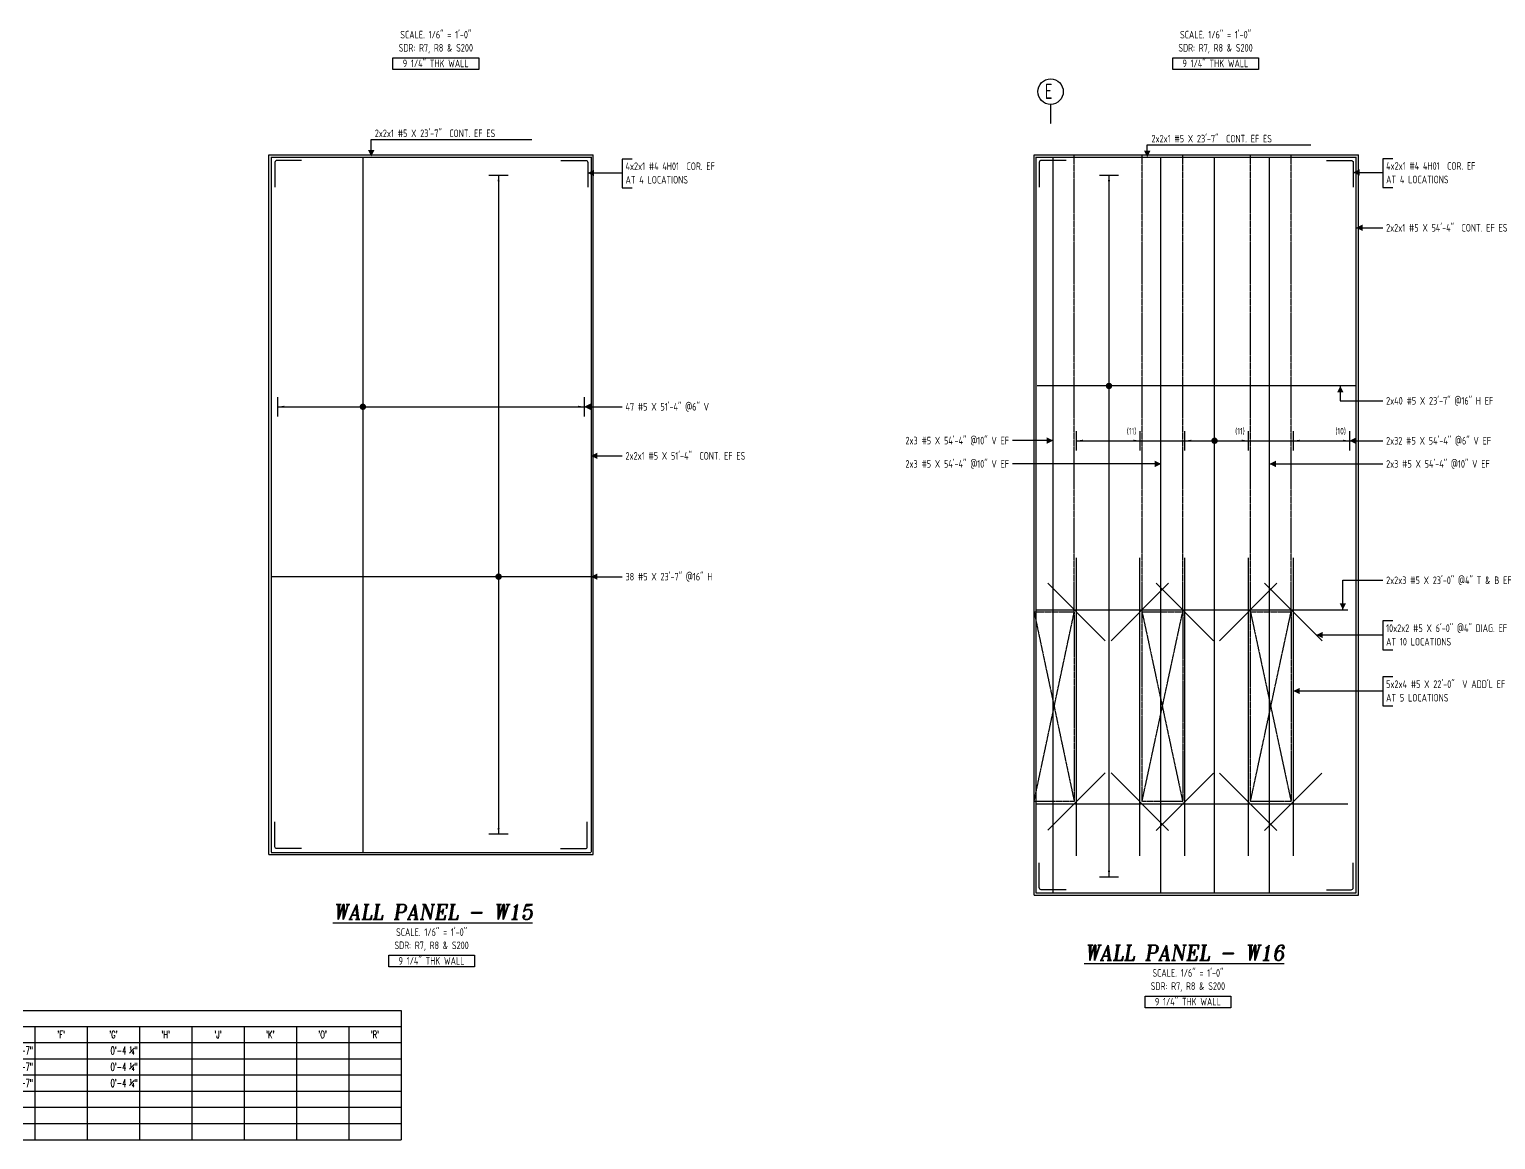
# Model space of a CAD drawing. Header units: inches. Extents: x -3675 to 25720, y -2273 to 5046.
# Drawn here: x 17031 to 18330, y -303 to 681 of the extents above; entities that cross this region are included whole.
import ezdxf
from ezdxf.enums import TextEntityAlignment as Align

# ---------------------------------------------------------------- set-up
doc = ezdxf.new("R2010")
doc.units = ezdxf.units.IN
doc.header["$LTSCALE"] = 0.025
doc.header["$MEASUREMENT"] = 0
doc.linetypes.add('HIDDEN', pattern=[6, 3, -3])
doc.linetypes.add('PHANTOM', pattern=[2.5, 1.25, -0.25, 0.25, -0.25, 0.25, -0.25])
doc.layers.get('0').update_dxf_attribs({"linetype": 'CONTINUOUS'})
for name, color, linetype in [('0-25TEXT', 7, 'CONTINUOUS'), ('0-35', 3, 'CONTINUOUS'), ('0-35TEXT', 3, 'CONTINUOUS'), ('0-50', 10, 'CONTINUOUS'), ('BAR-LBL', 2, 'CONTINUOUS'), ('BARLIST', 7, 'CONTINUOUS'), ('GRID', 8, 'PHANTOM'), ('hidden', 7, 'HIDDEN'), ('INTERMEDIATERANGELAY', 7, 'CONTINUOUS'), ('RANGELAY', 7, 'CONTINUOUS'), ('REBARS', 4, 'CONTINUOUS')]:
    doc.layers.add(name, color=color, linetype=linetype)
doc.styles.add('AR', font='ARCHQUIK.shx', dxfattribs={"width": 0.8})
doc.styles.add('ROMANS', font='romans.shx', dxfattribs={"width": 0.57})
doc.styles.add('ROMANT', font='romant')

# ---------------------------------------------------------------- blocks, each defined once
blk = doc.blocks.new('leadrblk')
blk.add_lwpolyline([(0, 0, 0, 1, 0), (1, 0, 1, 1, 0)], format="xyseb")
blk = doc.blocks.new('rendmark')
at = {"color": 4}
blk.add_line((0, -3), (0, 3), dxfattribs=at)
blk = doc.blocks.new('rarrow')
at = {"color": 7}
blk.add_solid([(2, -0.33), (2, 0.33), (0, 0)], dxfattribs=at)
blk = doc.blocks.new('*U469', base_point=(17987.3, -70.5))
at = {"layer": 'RANGELAY'}
blk.add_line((17987.3, -70.5), (17987.3, 551.5), dxfattribs=at)
at = {"layer": 'RANGELAY', "xscale": 2.834645669291339, "yscale": 2.834645669291339}
for name, p, rotation in [('rendmark', (17987.3, 551.5), 269.999996895974), ('rarrow', (17987.3, 551.5), 269.999996895974), ('rarrow', (17987.3, -70.5), 89.99999996644304), ('rendmark', (17987.3, -70.5), 89.99999996644304)]:
    blk.add_blockref(name, p, dxfattribs=dict(at, rotation=rotation))
blk = doc.blocks.new('VPM6F0DC')
at = {"const_width": 1}
blk.add_lwpolyline([(-0.5, 0, 1), (0.5, 0, 1)], format="xyb", close=True, dxfattribs=at)
blk = doc.blocks.new('*U690', base_point=(18206.5, 364.4))
at = {"layer": 'REBARS', "color": 0}
blk.add_lwpolyline([(18206.5, 364.7), (17923.5, 364.7)], dxfattribs=at)
blk = doc.blocks.new('*U470', base_point=(17958.2, -51.6))
at = {"layer": 'REBARS', "color": 0}
blk.add_lwpolyline([(17958.5, -51.6), (17958.5, 212.4)], dxfattribs=at)
blk = doc.blocks.new('*U487', base_point=(17958.5, 316.2))
at = {"layer": 'INTERMEDIATERANGELAY'}
for p, q in [((18014.5, 316.2), (18054.5, 316.2)), ((18110.5, 316.2), (18150.5, 316.2))]:
    blk.add_line(p, q, dxfattribs=at)
at = {"layer": 'RANGELAY'}
for p, q in [((17958.5, 316.2), (18014.5, 316.2)), ((18054.5, 316.2), (18110.5, 316.2)), ((18150.5, 316.2), (18200.1, 316.2))]:
    blk.add_line(p, q, dxfattribs=at)
at = {"layer": 'RANGELAY', "xscale": 2.834645669291339, "yscale": 2.834645669291339}
for name, p in [('rendmark', (17958.5, 316.2)), ('rendmark', (18054.5, 316.2)), ('rendmark', (18150.5, 316.2)), ('rarrow', (17958.5, 316.2)), ('rarrow', (18054.5, 316.2)), ('rarrow', (18150.5, 316.2))]:
    blk.add_blockref(name, p, dxfattribs=at)
at = {"layer": 'RANGELAY', "xscale": 2.834645669291339, "yscale": 2.834645669291339, "rotation": 179.999996929531}
for name, p in [('rendmark', (18014.5, 316.2)), ('rendmark', (18110.5, 316.2)), ('rendmark', (18200.1, 316.2)), ('rarrow', (18014.5, 316.2)), ('rarrow', (18110.5, 316.2)), ('rarrow', (18200.1, 316.2))]:
    blk.add_blockref(name, p, dxfattribs=at)
blk = doc.blocks.new('VPM6F12C')
at = {"const_width": 1}
blk.add_lwpolyline([(-0.5, 0, 1), (0.5, 0, 1)], format="xyb", close=True, dxfattribs=at)
blk = doc.blocks.new('*U488', base_point=(18081, -84.5))
at = {"layer": 'REBARS', "color": 0}
blk.add_lwpolyline([(18080.7, -84.5), (18080.7, 567.5)], dxfattribs=at)
blk = doc.blocks.new('*U471', base_point=(18033.4, -84.5))
at = {"layer": 'REBARS', "color": 0}
blk.add_lwpolyline([(18033.1, -84.5), (18033.1, 567.5)], dxfattribs=at)
blk = doc.blocks.new('*U217', base_point=(18129.8, -84.5))
at = {"layer": 'REBARS', "color": 0}
blk.add_lwpolyline([(18129.5, -84.5), (18129.5, 567.5)], dxfattribs=at)
blk = doc.blocks.new('*U218', base_point=(17938, -84.5))
at = {"layer": 'REBARS', "color": 0}
blk.add_lwpolyline([(17937.7, -84.5), (17937.7, 567.5)], dxfattribs=at)
blk = doc.blocks.new('*U578', base_point=(17925.3, 564.8))
at = {"layer": 'REBARS', "color": 0}
blk.add_lwpolyline([(17949.3, 564.5), (17927.3, 564.5, 0.414214), (17925.5, 562.8), (17925.5, 540.8)], format="xyb", dxfattribs=at)
blk = doc.blocks.new('*U472', base_point=(17983.7, 22.2))
at = {"layer": 'REBARS', "color": 0}
blk.add_lwpolyline([(17983.9, 22), (17933, -28.9)], dxfattribs=at)
blk = doc.blocks.new('*U473', base_point=(17983.7, 138.9))
at = {"layer": 'REBARS', "color": 0}
blk.add_lwpolyline([(17983.9, 139.1), (17933, 190)], dxfattribs=at)
blk = doc.blocks.new('*U474', base_point=(17989.2, 22.1))
at = {"layer": 'REBARS', "color": 0}
blk.add_lwpolyline([(17989, 21.9), (18039.9, -29)], dxfattribs=at)
blk = doc.blocks.new('*U475', base_point=(18079.6, 22))
at = {"layer": 'REBARS', "color": 0}
blk.add_lwpolyline([(18079.8, 21.8), (18028.9, -29)], dxfattribs=at)
blk = doc.blocks.new('*U476', base_point=(18085.2, 22))
at = {"layer": 'REBARS', "color": 0}
blk.add_lwpolyline([(18085, 21.8), (18135.9, -29.2)], dxfattribs=at)
blk = doc.blocks.new('*U477', base_point=(18175.6, 21.9))
at = {"layer": 'REBARS', "color": 0}
blk.add_lwpolyline([(18175.8, 21.7), (18124.9, -29.2)], dxfattribs=at)
blk = doc.blocks.new('*U478', base_point=(17989.3, 138.9))
at = {"layer": 'REBARS', "color": 0}
blk.add_lwpolyline([(17989.1, 139.1), (18040, 190)], dxfattribs=at)
blk = doc.blocks.new('*U479', base_point=(18079.7, 138.9))
at = {"layer": 'REBARS', "color": 0}
blk.add_lwpolyline([(18079.9, 139.1), (18029, 190)], dxfattribs=at)
blk = doc.blocks.new('*U480', base_point=(18085.3, 138.9))
at = {"layer": 'REBARS', "color": 0}
blk.add_lwpolyline([(18085.1, 139.1), (18136, 190)], dxfattribs=at)
blk = doc.blocks.new('*U481', base_point=(18175.7, 138.9))
at = {"layer": 'REBARS', "color": 0}
blk.add_lwpolyline([(18175.9, 139.1), (18125, 190)], dxfattribs=at)
blk = doc.blocks.new('*U482', base_point=(18150.2, -51.6))
at = {"layer": 'REBARS', "color": 0}
blk.add_lwpolyline([(18150.5, -51.6), (18150.5, 212.4)], dxfattribs=at)
blk = doc.blocks.new('*U110', base_point=(18111.2, -51.6))
at = {"layer": 'REBARS', "color": 0}
blk.add_lwpolyline([(18110.9, -51.6), (18110.9, 212.4)], dxfattribs=at)
blk = doc.blocks.new('*U483', base_point=(18054.2, -51.6))
at = {"layer": 'REBARS', "color": 0}
blk.add_lwpolyline([(18054.5, -51.6), (18054.5, 212.4)], dxfattribs=at)
blk = doc.blocks.new('*U484', base_point=(18014.8, -51.6))
at = {"layer": 'REBARS', "color": 0}
blk.add_lwpolyline([(18014.5, -51.6), (18014.5, 212.4)], dxfattribs=at)
blk = doc.blocks.new('*U143', base_point=(17922.9, -5.2))
at = {"layer": 'REBARS', "color": 0}
blk.add_lwpolyline([(17922.9, -5.5), (18198.9, -5.5)], dxfattribs=at)
blk = doc.blocks.new('*U219', base_point=(17923.2, -84.5))
at = {"layer": 'REBARS', "color": 0}
blk.add_lwpolyline([(17922.9, -84.5), (17922.9, 567.5)], dxfattribs=at)
blk = doc.blocks.new('*U220', base_point=(18205.8, -84.5))
at = {"layer": 'REBARS', "color": 0}
blk.add_lwpolyline([(18206.1, -84.5), (18206.1, 567.5)], dxfattribs=at)
blk = doc.blocks.new('*U579', base_point=(18203.8, 564.8))
at = {"layer": 'REBARS', "color": 0}
blk.add_lwpolyline([(18179.8, 564.5), (18201.8, 564.5, -0.414213), (18203.5, 562.8), (18203.5, 540.8)], format="xyb", dxfattribs=at)
blk = doc.blocks.new('*U680', base_point=(17922.9, 567.2))
at = {"layer": 'REBARS', "color": 0}
blk.add_lwpolyline([(17922.9, 567.5), (18205.9, 567.5)], dxfattribs=at)
blk = doc.blocks.new('*U144', base_point=(17922.9, 166.2))
at = {"layer": 'REBARS', "color": 0}
blk.add_lwpolyline([(17922.9, 166.5), (18198.9, 166.5)], dxfattribs=at)
blk = doc.blocks.new('*U580', base_point=(17925.3, -81.7))
at = {"layer": 'REBARS', "color": 0}
blk.add_lwpolyline([(17949.3, -81.5), (17927.3, -81.5, -0.414214), (17925.5, -79.7), (17925.5, -57.7)], format="xyb", dxfattribs=at)
blk = doc.blocks.new('*U581', base_point=(18203.8, -81.7))
at = {"layer": 'REBARS', "color": 0}
blk.add_lwpolyline([(18179.8, -81.5), (18201.8, -81.5, 0.414214), (18203.5, -79.7), (18203.5, -57.7)], format="xyb", dxfattribs=at)
blk = doc.blocks.new('*U681', base_point=(17922.9, -84.2))
at = {"layer": 'REBARS', "color": 0}
blk.add_lwpolyline([(17922.9, -84.5), (18205.9, -84.5)], dxfattribs=at)
blk = doc.blocks.new('*U550', base_point=(17248.3, 564.8))
at = {"layer": 'REBARS', "color": 0}
blk.add_lwpolyline([(17272.3, 564.5), (17250.3, 564.5, 0.414214), (17248.6, 562.8), (17248.6, 540.8)], format="xyb", dxfattribs=at)
blk = doc.blocks.new('*U551', base_point=(17525.8, 564.8))
at = {"layer": 'REBARS', "color": 0}
blk.add_lwpolyline([(17501.8, 564.5), (17523.8, 564.5, -0.414214), (17525.6, 562.8), (17525.6, 540.8)], format="xyb", dxfattribs=at)
blk = doc.blocks.new('*U552', base_point=(17248.3, -45.5))
at = {"layer": 'REBARS', "color": 0}
blk.add_lwpolyline([(17272.3, -45.2), (17250.3, -45.2, -0.414213), (17248.6, -43.5), (17248.6, -21.5)], format="xyb", dxfattribs=at)
blk = doc.blocks.new('*U553', base_point=(17525.6, -45.5))
at = {"layer": 'REBARS', "color": 0}
blk.add_lwpolyline([(17501.6, -45.2), (17523.6, -45.2, 0.414213), (17525.3, -43.5), (17525.3, -21.5)], format="xyb", dxfattribs=at)
blk = doc.blocks.new('*U126', base_point=(17446.7, 551.5))
at = {"layer": 'RANGELAY'}
blk.add_line((17446.7, 551.5), (17446.7, -32.5), dxfattribs=at)
at = {"layer": 'RANGELAY', "xscale": 2.834645669291339, "yscale": 2.834645669291339}
for name, p, rotation in [('rendmark', (17446.7, 551.5), 269.9999999999999), ('rarrow', (17446.7, 551.5), 269.9999999999999), ('rendmark', (17446.7, -32.5), 89.999996929531), ('rarrow', (17446.7, -32.5), 89.999996929531)]:
    blk.add_blockref(name, p, dxfattribs=dict(at, rotation=rotation))
blk = doc.blocks.new('VPM7361A0')
at = {"const_width": 1}
blk.add_lwpolyline([(-0.5, 0, 1), (0.5, 0, 1)], format="xyb", close=True, dxfattribs=at)
blk = doc.blocks.new('*U661', base_point=(17245.3, 195.4))
at = {"layer": 'REBARS', "color": 0}
blk.add_lwpolyline([(17245.3, 195.8), (17528.3, 195.8)], dxfattribs=at)
blk = doc.blocks.new('*U121', base_point=(10285.3, 1164.4))
at = {"layer": 'RANGELAY'}
blk.add_line((10285.3, 1164.4), (10556.6, 1164.4), dxfattribs=at)
at = {"layer": 'RANGELAY', "xscale": 2.834645669291339, "yscale": 2.834645669291339, "zscale": 2.834645669291339}
for name, p, rotation in [('rendmark', (10285.3, 1164.4), 1.123874301598573e-06), ('rendmark', (10556.6, 1164.4), 179.9999980534053), ('rarrow', (10285.3, 1164.4), 1.123874301598573e-06), ('rarrow', (10556.6, 1164.4), 179.9999980534053)]:
    blk.add_blockref(name, p, dxfattribs=dict(at, rotation=rotation))
blk = doc.blocks.new('VPM7361E0')
at = {"const_width": 1}
blk.add_lwpolyline([(-0.5, 0, 1), (0.5, 0, 1)], format="xyb", close=True, dxfattribs=at)
blk = doc.blocks.new('*U209', base_point=(17326.2, 567.6))
at = {"layer": 'REBARS', "color": 0}
blk.add_lwpolyline([(17326.5, 567.6), (17326.5, -48.4)], dxfattribs=at)
blk = doc.blocks.new('*U141', base_point=(17245.6, 567.6))
at = {"layer": 'REBARS', "color": 0}
blk.add_lwpolyline([(17245.3, 567.6), (17245.3, -48.4)], dxfattribs=at)
blk = doc.blocks.new('*U142', base_point=(17528.3, 567.6))
at = {"layer": 'REBARS', "color": 0}
blk.add_lwpolyline([(17528.6, 567.6), (17528.6, -48.4)], dxfattribs=at)
blk = doc.blocks.new('*U659', base_point=(17245.3, -48.2))
at = {"layer": 'REBARS', "color": 0}
blk.add_lwpolyline([(17245.3, -48.5), (17528.3, -48.5)], dxfattribs=at)
blk = doc.blocks.new('*U660', base_point=(17245.3, 567.2))
at = {"layer": 'REBARS', "color": 0}
blk.add_lwpolyline([(17245.3, 567.5), (17528.3, 567.5)], dxfattribs=at)
blk = doc.blocks.new('*T811')
at = {"layer": 'BARLIST', "color": 0, "linetype": 'ByBlock', "lineweight": -2, "transparency": 16777216}
for p, q in [((0, 0), (713.3, 0)), ((0, 0), (0, -114.4)), ((713.3, 0), (713.3, -114.4)), ((0, -14.2), (713.3, -14.2)), ((51, -14.2), (51, -114.4)), ((74.2, -14.2), (74.2, -114.4)), ((92.7, -14.2), (92.7, -114.4)), ((139, -14.2), (139, -114.4)), ((157.6, -14.2), (157.6, -114.4)), ((203.9, -14.2), (203.9, -114.4)), ((250.2, -14.2), (250.2, -114.4)), ((296.5, -14.2), (296.5, -114.4)), ((342.8, -14.2), (342.8, -114.4)), ((389.1, -14.2), (389.1, -114.4)), ((435.4, -14.2), (435.4, -114.4)), ((481.7, -14.2), (481.7, -114.4)), ((528.1, -14.2), (528.1, -114.4)), ((574.4, -14.2), (574.4, -114.4)), ((620.7, -14.2), (620.7, -114.4)), ((667, -14.2), (667, -114.4)), ((0, -28.3), (713.3, -28.3)), ((0, -42.7), (713.3, -42.7)), ((0, -57), (713.3, -57)), ((0, -71.4), (713.3, -71.4)), ((0, -85.7), (713.3, -85.7)), ((0, -100.1), (713.3, -100.1)), ((0, -114.4), (713.3, -114.4))]:
    blk.add_line(p, q, dxfattribs=at)
at = {"layer": 'BARLIST', "color": 0, "transparency": 16777216, "style": 'ROMANS'}
for s, insert, char_height, width, attachment_point in [(' Drawing Sheet : R-16', (1.8, -7.1), 7.087, 292.961, 4), ('BENDING DETAILS', (298.3, -7.1), 7.087, 413.256, 4), ('Bar Mark', (25.5, -21.3), 6.38, 47.48, 5), ('Qty', (62.6, -21.3), 6.38, 19.63, 5), ('Size', (83.5, -21.3), 6.38, 14.988, 5), ('Total Length', (115.9, -21.3), 6.378, 42.768, 5), ('Type', (148.3, -21.3), 6.38, 14.988, 5), ("'A'", (180.7, -21.3), 6.38, 42.768, 5), ("'B'", (227, -21.3), 6.38, 42.768, 5), ("'C'", (273.3, -21.3), 6.38, 42.768, 5), ("'D'", (319.7, -21.3), 6.38, 42.768, 5), ("'E'", (366, -21.3), 6.38, 42.768, 5), ("'F'", (412.3, -21.3), 6.38, 42.768, 5), ("'G'", (458.6, -21.3), 6.38, 42.768, 5), ("'H'", (504.9, -21.3), 6.38, 42.768, 5), ("'J'", (551.2, -21.3), 6.38, 42.768, 5), ("'K'", (597.5, -21.3), 6.38, 42.768, 5), ("'O'", (643.8, -21.3), 6.38, 42.768, 5), ("'R'", (690.1, -21.3), 6.38, 42.768, 5), ('3H02', (25.5, -35.5), 7.09, 47.48, 5), ('82', (72.4, -35.5), 7.09, 19.63, 6), ('#3', (83.5, -35.5), 7.09, 14.988, 5), ('9\'-2 {\\H0.5x;\\S1#2;}"', (137.3, -35.5), 7.087, 42.768, 6), ('T1', (148.3, -35.5), 7.09, 14.988, 5), ('0\'-4 {\\H0.5x;\\S1#4;}"', (202.1, -35.5), 7.087, 42.768, 6), ('3\'-8"', (248.4, -35.5), 7.09, 42.768, 6), ('0\'-7"', (294.7, -35.5), 7.09, 42.768, 6), ('3\'-8"', (341, -35.5), 7.09, 42.768, 6), ('0\'-7"', (387.4, -35.5), 7.09, 42.768, 6), ('0\'-4 {\\H0.5x;\\S1#4;}"', (480, -35.5), 7.087, 42.768, 6), ('3H04', (25.5, -49.9), 7.09, 47.48, 5), ('86', (72.4, -49.9), 7.09, 19.63, 6), ('#3', (83.5, -49.9), 7.09, 14.988, 5), ('7\'-11 {\\H0.5x;\\S1#2;}"', (137.3, -49.9), 7.087, 42.768, 6), ('T1', (148.3, -49.9), 7.09, 14.988, 5), ('0\'-4 {\\H0.5x;\\S1#4;}"', (202.1, -49.9), 7.087, 42.768, 6), ('3\'-0 {\\H0.5x;\\S1#2;}"', (248.4, -49.9), 7.087, 42.768, 6), ('0\'-7"', (294.7, -49.9), 7.09, 42.768, 6), ('3\'-0 {\\H0.5x;\\S1#2;}"', (341, -49.9), 7.087, 42.768, 6), ('0\'-7"', (387.4, -49.9), 7.09, 42.768, 6), ('0\'-4 {\\H0.5x;\\S1#4;}"', (480, -49.9), 7.087, 42.768, 6), ('3H05', (25.5, -64.2), 7.09, 47.48, 5), ('84', (72.4, -64.2), 7.09, 19.63, 6), ('#3', (83.5, -64.2), 7.09, 14.988, 5), ('9\'-9 {\\H0.5x;\\S1#2;}"', (137.3, -64.2), 7.087, 42.768, 6), ('T1', (148.3, -64.2), 7.09, 14.988, 5), ('0\'-4 {\\H0.5x;\\S1#4;}"', (202.1, -64.2), 7.087, 42.768, 6), ('3\'-11 {\\H0.5x;\\S1#2;}"', (248.4, -64.2), 7.087, 42.768, 6), ('0\'-7"', (294.7, -64.2), 7.09, 42.768, 6), ('3\'-11 {\\H0.5x;\\S1#2;}"', (341, -64.2), 7.087, 42.768, 6), ('0\'-7"', (387.4, -64.2), 7.09, 42.768, 6), ('0\'-4 {\\H0.5x;\\S1#4;}"', (480, -64.2), 7.087, 42.768, 6), ('4H01', (25.5, -78.5), 7.09, 47.48, 5), ('64', (72.4, -78.5), 7.09, 19.63, 6), ('#4', (83.5, -78.5), 7.09, 14.988, 5), ('4\'-0"', (137.3, -78.5), 7.09, 42.768, 6), ('17', (148.3, -78.5), 7.09, 14.988, 5), ('2\'-0"', (248.4, -78.5), 7.09, 42.768, 6), ('2\'-0"', (294.7, -78.5), 7.09, 42.768, 6), ('5H06', (25.5, -92.9), 7.09, 47.48, 5), ('2', (72.4, -92.9), 7.09, 19.63, 6), ('#5', (83.5, -92.9), 7.09, 14.988, 5), ('5\'-10 {\\H0.5x;\\S3#4;}"', (137.3, -92.9), 7.087, 42.768, 6), ('17', (148.3, -92.9), 7.09, 14.988, 5), ('2\'-0"', (248.4, -92.9), 7.09, 42.768, 6), ('1\'-10 {\\H0.5x;\\S3#4;}"', (294.7, -92.9), 7.087, 42.768, 6), ('2\'-0"', (341, -92.9), 7.09, 42.768, 6), ('5H07', (25.5, -107.2), 7.09, 47.48, 5), ('2', (72.4, -107.2), 7.09, 19.63, 6), ('#5', (83.5, -107.2), 7.09, 14.988, 5), ('5\'-10 {\\H0.5x;\\S3#4;}"', (137.3, -107.2), 7.087, 42.768, 6), ('17', (148.3, -107.2), 7.09, 14.988, 5), ('2\'-0"', (248.4, -107.2), 7.09, 42.768, 6), ('1\'-10 {\\H0.5x;\\S3#4;}"', (294.7, -107.2), 7.087, 42.768, 6), ('2\'-0"', (341, -107.2), 7.09, 42.768, 6)]:
    blk.add_mtext(s, dxfattribs=dict(at, insert=insert, char_height=char_height, width=width, attachment_point=attachment_point))

msp = doc.modelspace()

# ---------------------------------------------------------------- linework, layer by layer
at = {"layer": '0-25TEXT'}
for points in [[(17333.97123, 570.03468), (17333.97123, 583.14876), (17476.21073, 583.14876)], [(18021.06923, 569.53543), (18021.06923, 578.21286), (18165.9281, 578.21286)], [(17565.12016, 565.73422), (17556.12111, 565.73422), (17556.12111, 540.2369), (17565.12016, 540.2369)], [(18238.64946, 565.97036), (18229.6504, 565.97036), (18229.6504, 540.47304), (18238.64946, 540.47304)], [(18238.64946, 565.97036), (18229.6504, 565.97036), (18229.6504, 540.47304), (18238.64946, 540.47304)], [(17525.57216, 553.36052), (17556.12111, 553.36052)], [(18203.5076, 553.86095), (18229.6504, 553.86095)], [(18206.13297, 504.81697), (18229.6504, 504.81697)], [(18192.08313, 364.71734), (18192.08313, 351.56622), (18229.6504, 351.56622)], [(17522.53554, 346.28084), (17556.12111, 346.28084)], [(17937.73753, 316.30895), (17901.74572, 316.30895)], [(18200.13295, 316.17111), (18229.6504, 316.17111)], [(17528.53554, 302.78115), (17556.12111, 302.78115)], [(18033.43229, 295.66264), (17901.74572, 295.66264)], [(18129.48497, 295.66264), (18229.6504, 295.66264)], [(17528.53554, 195.76009), (17556.12111, 195.76009)], [(18194.33125, 166.53543), (18194.33125, 192.58531), (18229.6504, 192.58531)], [(18238.64946, 156.50381), (18229.6504, 156.50381), (18229.6504, 131.00649), (18238.64946, 131.00649)], [(18170.8688, 144.13011), (18229.6504, 144.13011)], [(18238.64946, 106.90104), (18229.6504, 106.90104), (18229.6504, 81.40372), (18238.64946, 81.40372)], [(18150.53602, 94.52734), (18229.6504, 94.52734)]]:
    msp.add_lwpolyline(points, dxfattribs=at)
at = {"layer": '0-35'}
for p, q in [((17243.32214, -50.46457), (17243.32214, 569.53543)), ((17243.32214, 569.53543), (17530.57214, 569.53543)), ((17530.57214, -50.46457), (17530.57214, 569.53543)), ((17920.88295, -86.46457), (17920.88295, 569.53543)), ((17920.88295, 569.53543), (18208.13295, 569.53543)), ((18208.13295, -86.46457), (18208.13295, 569.53543)), ((18208.13295, -14.46457), (18208.13295, 569.53543)), ((17243.32214, -50.46457), (17530.57214, -50.46457)), ((17920.88295, -86.46457), (18208.13295, -86.46457))]:
    msp.add_line(p, q, dxfattribs=at)
at = {"layer": '0-50'}
for points in [[(17353.2132, 655.41871), (17429.10004, 655.41871), (17429.10004, 645.06235), (17353.2132, 645.06235)], [(18043.64928, 655.41871), (18119.53612, 655.41871), (18119.53612, 645.06235), (18043.64928, 645.06235)], [(17349.45506, -139.61719), (17425.34191, -139.61719), (17425.34191, -149.97355), (17349.45506, -149.97355)], [(18019.21595, -175.75845), (18095.10279, -175.75845), (18095.10279, -186.11481), (18019.21595, -186.11481)]]:
    msp.add_lwpolyline(points, close=True, dxfattribs=at)
msp.add_circle((17935.50795, 625.43138), 11.25, dxfattribs=at)
at = {"layer": 'GRID', "lineweight": -3}
msp.add_lwpolyline([(17935.50795, 614.18138), (17935.50795, 596.94045)], dxfattribs=at)
at = {"layer": 'hidden'}
for p, q in [((17956.50795, 164.53543), (17956.50795, 569.53543)), ((18016.50795, 164.53543), (18016.50795, 569.53543)), ((18052.50795, 164.53543), (18052.50795, 569.53543)), ((18112.50795, 164.53543), (18112.50795, 569.53543)), ((18148.50795, 164.53543), (18148.50795, 569.53543)), ((17920.88295, -3.46457), (17956.50795, 164.53543)), ((17920.88295, 164.53543), (17956.50795, -3.46457)), ((18016.50795, 164.53543), (18052.50795, -3.46457)), ((18016.50795, -3.46457), (18052.50795, 164.53543)), ((18112.50795, 164.53543), (18148.50795, -3.46457)), ((18112.50795, -3.46457), (18148.50795, 164.53543))]:
    msp.add_line(p, q, dxfattribs=at)
for points in [[(17920.88295, 164.53543), (17956.52408, 164.61153), (17956.52408, -3.46457), (17920.88295, -3.46457)], [(18016.50795, 164.53543), (18052.50795, 164.53543), (18052.50795, -3.46457), (18016.50795, -3.46457)], [(18112.50795, 164.53543), (18148.50795, 164.53543), (18148.50795, -3.46457), (18112.50795, -3.46457)]]:
    msp.add_lwpolyline(points, close=True, dxfattribs=at)

# ---------------------------------------------------------------- block references
msp.add_blockref('*T811', (16647.05467, -188.58375))
at = {"layer": '0-25TEXT'}
for name, p, xscale, yscale, rotation in [('leadrblk', (17333.97123, 568.03468), 5.623937007874017, 2.250708661417324, 90.00000153523449), ('leadrblk', (18021.09509, 567.45267), 5.623937007874017, 2.250708661417324, 90.00000153523449), ('VPM6F0DC', (17987.25119, 364.71727), 2.834645669291338, 2.834645669291338, 269.9999999664429), ('leadrblk', (18192.08313, 364.71734), 5.623937007874017, 2.250708661417324, 270.0000046057035), ('VPM7361E0', (17326.54847, 346.27473), 2.834645669291338, 2.834645669291338, 1.123874306791345e-06), ('VPM7361A0', (17446.71065, 195.76009), 2.834645669291338, 2.834645669291338, 269.9999999999999), ('leadrblk', (18194.33125, 166.53543), 5.623937007874017, 2.250708661417324, 90.00000153523449)]:
    msp.add_blockref(name, p, dxfattribs=dict(at, xscale=xscale, yscale=yscale, rotation=rotation))
for name, p, xscale, yscale in [('leadrblk', (17525.57216, 553.36052), 5.623937007874017, 2.250708661417324), ('leadrblk', (18203.5076, 553.86095), 5.623937007874017, 2.250708661417324), ('leadrblk', (18206.13297, 504.81697), 5.623937007874017, 2.250708661417324), ('leadrblk', (17522.53554, 346.28084), 5.623937007874017, 2.250708661417324), ('leadrblk', (17937.73753, 316.30895), -5.623937007874017, 2.250708661417324), ('VPM6F12C', (18080.71063, 316.17111), 2.834645669291338, 2.834645669291338), ('leadrblk', (18200.13295, 316.17111), 5.623937007874017, 2.250708661417324), ('leadrblk', (17528.53554, 302.78115), 5.623937007874017, 2.250708661417324), ('leadrblk', (18033.43229, 295.66264), -5.623937007874017, 2.250708661417324), ('leadrblk', (18129.48497, 295.66264), 5.623937007874017, 2.250708661417324), ('leadrblk', (17528.53554, 195.76009), 5.623937007874017, 2.250708661417324), ('leadrblk', (18170.8688, 144.13011), 5.623937007874017, 2.250708661417324), ('leadrblk', (18150.53602, 94.52734), 5.623937007874017, 2.250708661417324)]:
    msp.add_blockref(name, p, dxfattribs=dict(at, xscale=xscale, yscale=yscale))
at = {"layer": 'RANGELAY'}
for name, p in [('*U126', (17446.71065, 551.53543)), ('*U469', (17987.25119, -70.46457)), ('*U121', (17251.32215, 346.27473)), ('*U487', (17958.50795, 316.17111))]:
    msp.add_blockref(name, p, dxfattribs=at)
at = {"layer": 'REBARS', "color": 4}
for name, p in [('*U141', (17245.63464, 567.61359)), ('*U660', (17245.32214, 567.22293)), ('*U550', (17248.32213, 564.78543)), ('*U209', (17326.23596, 567.55408)), ('*U551', (17525.82215, 564.78543)), ('*U142', (17528.25964, 567.61359)), ('*U219', (17923.19521, -84.46457)), ('*U680', (17922.88295, 567.22293)), ('*U578', (17925.25831, 564.78551)), ('*U218', (17938.0499, -84.46457)), ('*U471', (18033.36967, -84.46457)), ('*U488', (18081.023, -84.46457)), ('*U217', (18129.79735, -84.46457)), ('*U579', (18203.75758, 564.78551)), ('*U220', (18205.82068, -84.46457)), ('*U690', (18206.50789, 364.40484)), ('*U470', (17958.22357, -51.59573)), ('*U484', (18014.79232, -51.59573)), ('*U483', (18054.22357, -51.59573)), ('*U110', (18111.16732, -51.59573)), ('*U482', (18150.22357, -51.59573)), ('*U661', (17245.32215, 195.44759)), ('*U473', (17983.69835, 138.85862)), ('*U478', (17989.31754, 138.85862)), ('*U479', (18079.69835, 138.85862)), ('*U480', (18085.31754, 138.85862)), ('*U481', (18175.69835, 138.85862)), ('*U144', (17922.88295, 166.22293)), ('*U472', (17983.69835, 22.21224)), ('*U474', (17989.24534, 22.14942)), ('*U475', (18079.62608, 22.0376)), ('*U476', (18085.24527, 22.03065)), ('*U477', (18175.62601, 21.91883)), ('*U143', (17922.88295, -5.15207)), ('*U552', (17248.32213, -45.46457)), ('*U553', (17525.57215, -45.46457)), ('*U659', (17245.32214, -48.15207)), ('*U580', (17925.25831, -81.71457)), ('*U581', (18203.75758, -81.71457)), ('*U681', (17922.88295, -84.15207))]:
    msp.add_blockref(name, p, dxfattribs=at)

# ---------------------------------------------------------------- texts
at = {"color": 7, "linetype": 'Continuous', "style": 'ROMANT', "oblique": 9, "width": 0.95}
for s, p in [('%%UWALL PANEL - W15', (17388.77036, -108.04529)), ('%%UWALL PANEL - W16', (18054.25506, -144.18654))]:
    msp.add_text(s, height=13.5, dxfattribs=at).set_placement(p, align=Align.CENTER)
at = {"layer": '0-25TEXT', "style": 'AR', "width": 0.8}
for s, p in [(' (11) ', (18014.50795, 321.8404)), (' (11) ', (18110.50795, 321.8404)), (' (10) ', (18200.13295, 321.8404))]:
    msp.add_text(s, height=5.669291, dxfattribs=at).set_placement(p, align=Align.RIGHT)
at = {"layer": '0-35TEXT', "style": 'AR', "width": 0.8}
for s, p in [('SCALE. 1/6" = 1\'-0"', (17391.15662, 672.54372)), ('SCALE. 1/6" = 1\'-0"', (18081.5927, 672.54372)), ('SDR: R7, R8 & S200', (17391.15662, 660.87553)), ('SDR: R7, R8 & S200', (18081.5927, 660.87553)), ('9 1/4" THK WALL', (17391.0797, 647.08751)), ('9 1/4" THK WALL', (18081.51578, 647.08751)), ('SCALE. 1/6" = 1\'-0"', (17387.39848, -122.49218)), ('SDR: R7, R8 & S200', (17387.39848, -134.16037)), ('9 1/4" THK WALL', (17387.32156, -147.94839)), ('SCALE. 1/6" = 1\'-0"', (18057.15937, -158.63343)), ('SDR: R7, R8 & S200', (18057.15937, -170.30163)), ('9 1/4" THK WALL', (18057.08245, -184.08965))]:
    msp.add_text(s, height=6.7498312, dxfattribs=at).set_placement(p, align=Align.CENTER)
for s, p in [('AT 4 LOCATIONS', (17559.12079, 543.9865)), ('AT 4 LOCATIONS', (18232.65009, 544.22264)), ('AT 10 LOCATIONS', (18232.65009, 134.7561)), ('AT 5 LOCATIONS', (18232.65009, 85.15332))]:
    msp.add_text(s, height=6.7498312, dxfattribs=at).set_placement(p)
at = {"layer": '0-50', "style": 'AR', "width": 0.8}
msp.add_text('E', height=13.5, dxfattribs=at).set_placement((17930.52141, 618.94493))
at = {"layer": 'BAR-LBL', "style": 'AR', "width": 0.8}
for s, p in [('2x2x1 #5 X 23\'-7"  CONT. EF ES', (17337.09696, 585.15115)), ('2x2x1 #5 X 23\'-7"  CONT. EF ES', (18024.89671, 580.40221)), ('4x2x1 #4 4H01  COR. EF', (17559.12079, 555.98524)), ('4x2x1 #4 4H01  COR. EF', (18232.65009, 556.22138)), ('2x2x1 #5 X 54\'-4"  CONT. EF ES', (18232.65009, 501.44232)), ('47 #5 X 51\'-4" @6" V', (17559.12079, 342.90619)), ('2x40 #5 X 23\'-7" @16" H EF', (18232.65009, 348.19158)), ('2x32 #5 X 54\'-4" @6" V EF', (18232.65009, 312.79646)), ('2x2x1 #5 X 51\'-4"  CONT. EF ES', (17559.12079, 299.40651)), ('2x3 #5 X 54\'-4" @10" V EF', (18232.65009, 292.28799)), ('38 #5 X 23\'-7" @16" H', (17559.12079, 192.38544)), ('2x2x3 #5 X 23\'-0" @4" T & B EF', (18232.65009, 189.21066)), ('10x2x2 #5 X 6\'-0" @4" DIAG. EF', (18232.65009, 146.75484)), ('5x2x4 #5 X 22\'-0"  V ADD\'L EF', (18232.65009, 97.15206))]:
    msp.add_text(s, height=6.7492913, dxfattribs=at).set_placement(p)
for p in [(17898.74604, 312.93431), (17898.74604, 292.288)]:
    msp.add_text('2x3 #5 X 54\'-4" @10" V EF', height=6.7492913, dxfattribs=at).set_placement(p, align=Align.RIGHT)

doc.saveas('drawing.dxf')
